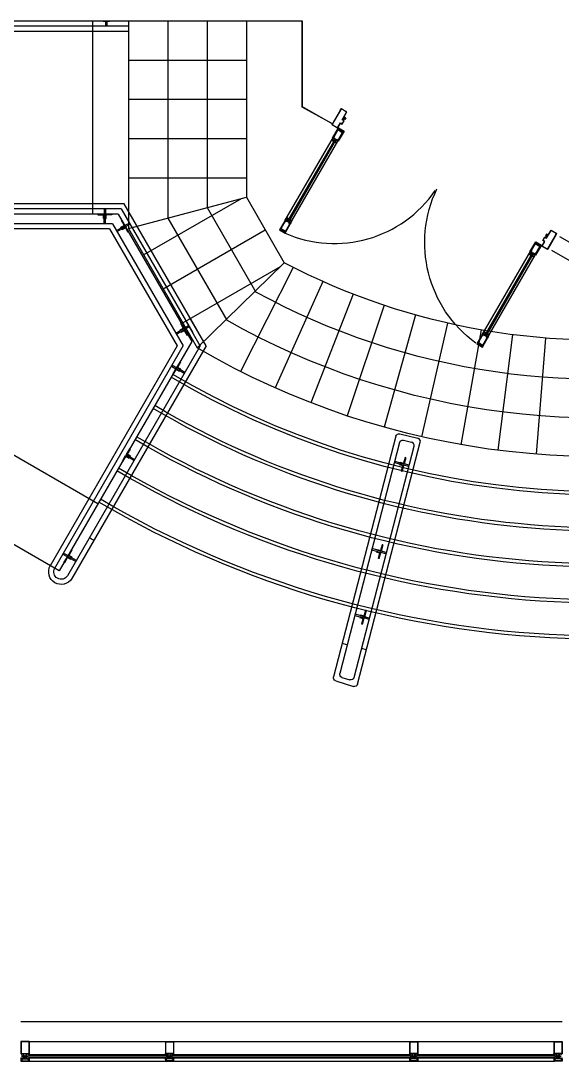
# Model space of a CAD drawing. Extents: x 11182 to 734459, y -1391328 to 152085.
# Drawn here: x 134068 to 138268, y -550531 to -542455 of the extents above; entities that cross this region are included whole.
import ezdxf

# ---------------------------------------------------------------- set-up
doc = ezdxf.new("R2010")
doc.units = 0
doc.header["$LTSCALE"] = 500
doc.header["$MEASUREMENT"] = 0
doc.layers.add('1_Wall_Exist', color=251, linetype='CONTINUOUS')

msp = doc.modelspace()

# ---------------------------------------------------------------- linework, layer by layer
at = {"layer": '1_Wall_Exist'}
for p, q in [((127979.2, -542455.1), (136252, -542455.1)), ((134623.5, -542455.1), (134623.5, -543955.1)), ((134707, -542455.1), (134757, -542455.1)), ((134707, -542460.1), (134707, -542455.1)), ((134757, -542460.1), (134707, -542460.1)), ((134727, -542495.1), (134727, -542460.1)), ((134737, -542495.1), (134737, -542460.1)), ((134757, -542460.1), (134757, -542455.1)), ((134903.5, -542455.1), (134903.5, -544068.4)), ((135208.3, -542455.1), (135208.3, -543986.8)), ((135513.1, -542455.1), (135513.1, -543905.2)), ((135817.9, -542455.1), (135817.9, -543823.6)), ((136251.6, -543124.7), (136252, -542455.1)), ((136252, -542455.1), (136252, -543119.4)), ((127411.2, -542495.1), (134903.5, -542495.1)), ((127451.2, -542535.1), (134903.5, -542535.1)), ((134903.5, -542495.1), (134903.5, -542535.1)), ((134903.5, -542759.9), (135817.9, -542759.9)), ((134903.5, -543064.7), (135817.9, -543064.7)), ((136485.3, -543254.1), (136251.6, -543124.7)), ((136252, -543119.4), (136485.3, -543254.1)), ((136546.8, -543150.2), (136484.7, -543257.7)), ((136547.2, -543149.8), (136484.9, -543257.7)), ((136546.5, -543151), (136554.3, -543137.4)), ((136547, -543150.3), (136546.5, -543151)), ((136547.8, -543151.7), (136554.9, -543139.6)), ((136598.3, -543162.8), (136554.3, -543137.4)), ((136596.1, -543163.4), (136554.9, -543139.6)), ((136561.7, -543223), (136596.1, -543163.4)), ((136563.8, -543222.3), (136598.3, -543162.8)), ((136568.5, -543214), (136576.1, -543201)), ((136570.8, -543213.1), (136576.3, -543203.5)), ((136576.1, -543201), (136589.9, -543208.9)), ((136576.3, -543203.5), (136587.7, -543210)), ((136587.7, -543210), (136582.1, -543219.6)), ((136589.9, -543208.9), (136582.5, -543222)), ((136482.5, -543261.8), (136488, -543252.2)), ((136482.5, -543261.8), (136526.5, -543287.2)), ((136484.7, -543261.2), (136489.4, -543253)), ((136484.7, -543261.2), (136526, -543285.1)), ((136488, -543252.2), (136484.9, -543257.7)), ((136486.4, -543365.4), (136531.9, -543286.3)), ((136526, -543285.1), (136547.5, -543247.6)), ((136526.5, -543287.2), (136548, -543249.8)), ((136530.6, -543288.6), (136567.6, -543315.8)), ((136531.9, -543286.3), (136575.8, -543311.7)), ((136547.5, -543247.6), (136561.1, -543255.6)), ((136548, -543249.8), (136561.8, -543257.8)), ((136561.1, -543255.6), (136575.5, -543230.9)), ((136575.5, -543230.9), (136561.7, -543223)), ((136561.8, -543257.8), (136577.6, -543230.2)), ((136577.6, -543230.2), (136563.8, -543222.3)), ((136582.5, -543222), (136568.5, -543214)), ((136582.1, -543219.6), (136570.8, -543213.1)), ((134903.5, -543369.5), (135817.9, -543369.5)), ((136117.5, -544009.1), (136493.5, -543357.9)), ((136493.2, -543363.5), (136481.8, -543383.3)), ((136490.7, -543367.9), (136486.4, -543365.4)), ((136488.5, -543366.6), (136490.7, -543367.9)), ((136490.7, -543367.9), (136491.9, -543365.6)), ((136491.9, -543365.6), (136494.5, -543361.3)), ((136493, -543369.2), (136495.4, -543364.8)), ((136523.6, -543386.9), (136493, -543369.2)), ((136495.4, -543364.8), (136493.2, -543363.5)), ((136498, -543360.4), (136493.5, -543357.9)), ((136494.5, -543361.3), (136496.7, -543362.5)), ((136495.4, -543364.8), (136498, -543360.4)), ((136497.5, -543366.1), (136500.1, -543361.7)), ((136524.1, -543381.3), (136497.5, -543366.1)), ((136498.3, -543354.7), (136529.9, -543299.8)), ((136500.5, -543355.9), (136498.3, -543354.7)), ((136529.9, -543299.8), (136534.3, -543302.4)), ((136575.8, -543311.7), (136530.2, -543390.7)), ((136534.3, -543302.4), (136533, -543304.6)), ((136533, -543304.6), (136541.9, -543309.6)), ((136565, -543320.2), (136533.4, -543374.9)), ((136541.9, -543309.6), (136543.1, -543307.4)), ((136543.1, -543307.4), (136547.5, -543309.9)), ((136547.5, -543309.9), (136546.2, -543312.1)), ((136546.2, -543312.1), (136561.6, -543321)), ((136561.6, -543321), (136562.9, -543318.8)), ((136562.9, -543318.8), (136565, -543320.2)), ((136142.6, -544006.2), (136503.5, -543381.1)), ((136499.9, -543402.5), (136159.3, -543992.4)), ((136163.3, -544021), (136528, -543389.4)), ((136492.7, -543389.6), (136479.6, -543381.9)), ((136481.8, -543383.3), (136488.4, -543387.1)), ((136488.4, -543387.1), (136489.7, -543384.8)), ((136491.9, -543386), (136494, -543387.4)), ((136494, -543387.4), (136492.7, -543389.6)), ((136494.3, -543381.8), (136496.5, -543383)), ((136495.3, -543385.2), (136496.5, -543383)), ((136496.5, -543383), (136498.8, -543384.3)), ((136499.9, -543402.5), (136510.2, -543384.9)), ((136510.2, -543384.9), (136503.5, -543381.1)), ((136507.2, -543394.9), (136505.9, -543397.2)), ((136505.9, -543397.2), (136519.1, -543404.7)), ((136509.4, -543396.3), (136507.2, -543394.9)), ((136509.7, -543390.6), (136507.5, -543389.3)), ((136509.7, -543390.6), (136508.4, -543392.7)), ((136508.4, -543392.7), (136510.7, -543394.1)), ((136511.9, -543392), (136509.7, -543390.6)), ((136510.3, -543399.7), (136511.6, -543397.5)), ((136519.1, -543404.7), (136510.3, -543399.7)), ((136510.7, -543394.1), (136511.9, -543392)), ((136528.3, -543383.8), (136523.6, -543386.9)), ((136526.4, -543376.9), (136524.1, -543381.3)), ((136529.6, -543381.5), (136524.5, -543390.4)), ((136524.5, -543390.4), (136526.6, -543391.7)), ((136528, -543389.4), (136533.1, -543380.7)), ((136528, -543389.4), (136529.2, -543387.2)), ((136530.2, -543390.7), (136528, -543389.4)), ((136530.8, -543379.3), (136528.3, -543383.8)), ((136529.2, -543387.2), (136531.8, -543382.7)), ((136531.8, -543382.7), (136529.6, -543381.5)), ((136533.1, -543380.7), (136530.8, -543379.3)), ((134903.5, -543674.3), (135817.9, -543674.3)), ((134903.5, -544068.4), (135817.9, -543823.6)), ((135020.7, -544271.6), (135779.6, -543833.9)), ((135817.9, -543823.6), (136112.3, -544333.9)), ((134870.8, -543875.1), (128875.8, -543875.1)), ((134847.7, -543915.1), (128902.1, -543915.1)), ((134715.5, -543915.1), (134715.5, -543955.1)), ((134725.5, -543915.1), (134725.5, -543955.1)), ((134847.7, -543915.1), (135402.2, -544877.8)), ((135436.8, -544857.8), (134870.8, -543875.1)), ((135513.1, -543905.2), (135891.7, -544561.5)), ((134823.5, -543955.1), (128871.2, -543955.1)), ((134665.5, -543955.1), (134665.5, -543960.1)), ((134665.5, -543960.1), (134710.5, -543960.1)), ((134710.5, -543990.1), (134710.5, -543960.1)), ((134715.5, -543990.1), (134710.5, -543990.1)), ((134715.5, -543990.1), (134715.5, -543955.1)), ((134715.5, -544030.1), (134715.5, -543990.1)), ((134725.5, -543990.1), (134725.5, -543955.1)), ((134725.5, -543990.1), (134730.5, -543990.1)), ((134725.5, -544030.1), (134725.5, -543990.1)), ((134730.5, -543990.1), (134730.5, -543960.1)), ((134775.5, -543960.1), (134730.5, -543960.1)), ((134775.5, -543955.1), (134775.5, -543960.1)), ((134823.5, -543955.1), (135394.2, -544944)), ((134851.3, -544001.5), (134846.9, -544004)), ((134846.9, -544004), (134869.4, -544043)), ((134851.3, -544001.5), (134876.3, -544044.8)), ((135208.3, -543986.8), (135665.3, -544779)), ((136120.4, -543999.2), (136074.7, -544078.2)), ((136117.1, -544015), (136085.4, -544069.7)), ((136119.3, -544016.2), (136117.1, -544015)), ((136121.8, -544011.9), (136117.5, -544009.1)), ((136124.7, -544001.8), (136120.4, -543999.2)), ((136123.4, -544003.9), (136120.9, -544008.4)), ((136120.9, -544008.4), (136123.1, -544009.6)), ((136124.4, -544007.4), (136121.8, -544011.9)), ((136122.2, -544006.1), (136133.6, -543986.4)), ((136124.4, -544007.4), (136122.2, -544006.1)), ((136122.5, -544000.5), (136124.7, -544001.8)), ((136124.7, -544001.8), (136123.4, -544003.9)), ((136126.6, -544008.5), (136124, -544012.9)), ((136127, -544003.1), (136124.4, -544007.4)), ((136153, -544023.8), (136126.6, -544008.5)), ((136157.6, -544020.8), (136127, -544003.1)), ((136144.5, -543992.7), (136131.4, -543985)), ((136133.6, -543986.4), (136140.2, -543990.2)), ((136140.7, -543999.3), (136138.6, -543997.9)), ((136140.2, -543990.2), (136138.9, -543992.4)), ((136140.7, -543999.3), (136142, -543997.1)), ((136140.7, -543999.3), (136143, -544000.6)), ((136141.1, -543993.6), (136143.3, -543994.8)), ((136149.3, -544010), (136142.6, -544006.2)), ((136143.3, -543994.8), (136144.5, -543992.7)), ((136159.3, -543992.4), (136149.3, -544010)), ((136156.1, -544008.1), (136151.7, -544005.6)), ((136153.9, -544006.9), (136155.1, -544004.8)), ((136155.1, -544004.8), (136157.4, -544006)), ((136157.4, -544006), (136156.1, -544008.1)), ((136156.4, -544002.5), (136157.7, -544000.3)), ((136158.7, -544003.7), (136156.4, -544002.5)), ((136157.7, -544000.3), (136170.9, -544007.8)), ((136162.1, -544002.8), (136160.8, -544005.1)), ((136170.9, -544007.8), (136162.1, -544002.8)), ((136170.9, -544007.8), (136162.1, -544023.3)), ((134757.2, -544070.1), (128867.6, -544070.1)), ((134780.2, -544030.1), (128873, -544030.1)), ((134757.2, -544070.1), (135281.7, -544979)), ((134780.2, -544030.1), (135327.9, -544979)), ((134810.5, -544082.6), (134845.9, -544062.3)), ((134815.6, -544091.4), (134851, -544071)), ((134843.5, -544058), (134869.4, -544043)), ((134845.9, -544062.3), (134843.5, -544058)), ((134845.9, -544062.3), (134876.3, -544044.8)), ((134851, -544071), (134881.3, -544053.5)), ((134851, -544071), (134853.5, -544075.3)), ((134853.5, -544075.3), (134879.4, -544060.3)), ((134910.9, -544024.8), (134876.3, -544044.8)), ((134901.9, -544099.3), (134879.4, -544060.3)), ((134915.9, -544033.5), (134881.3, -544053.5)), ((134906.3, -544096.8), (134881.3, -544053.5)), ((134906.3, -544096.8), (134901.9, -544099.3)), ((134903.5, -544068.4), (135437.4, -544993.8)), ((135173, -544535.6), (135965.1, -544078.7)), ((136074.7, -544078.2), (136118.6, -544103.6)), ((136076, -544076), (136118.1, -544094.4)), ((136085.4, -544069.7), (136089.8, -544072.3)), ((136089.8, -544072.3), (136091.1, -544070)), ((136091.1, -544070), (136099.9, -544075.2)), ((136099.9, -544075.2), (136098.6, -544077.4)), ((136098.6, -544077.4), (136103, -544079.8)), ((136103, -544079.8), (136104.2, -544077.7)), ((136104.2, -544077.7), (136119.6, -544086.6)), ((136119.6, -544086.6), (136118.4, -544088.7)), ((136118.4, -544088.7), (136120.6, -544089.9)), ((136118.6, -544103.6), (136164.2, -544024.6)), ((136120.6, -544089.9), (136152.2, -544035.2)), ((136150.4, -544028.1), (136153, -544023.8)), ((136154.7, -544030.9), (136161.1, -544019.8)), ((136157, -544031.9), (136154.7, -544030.9)), ((136158.2, -544029.8), (136156, -544028.6)), ((136162.1, -544023.3), (136157, -544031.9)), ((136157.3, -544026.4), (136157.6, -544020.8)), ((136160.7, -544025.5), (136158.2, -544029.8)), ((136162.1, -544023.3), (136160.7, -544025.5)), ((136161.1, -544019.8), (136163.3, -544021)), ((136164.2, -544024.6), (136162.1, -544023.3)), ((138147.2, -544140.8), (138181.7, -544081.3)), ((138147.7, -544143.1), (138182.1, -544083.5)), ((138181.7, -544081.3), (138225.6, -544106.7)), ((138182.1, -544083.5), (138223.4, -544107.3)), ((138017.3, -544249.4), (138062.8, -544170.3)), ((138061.5, -544172.6), (138098.5, -544199.8)), ((138062.8, -544170.3), (138106.7, -544195.7)), ((138109.9, -544205.6), (138131.5, -544168.3)), ((138111.8, -544205.1), (138133.5, -544167.7)), ((138117.5, -544160.4), (138133.4, -544132.9)), ((138131.5, -544168.3), (138117.5, -544160.4)), ((138119.7, -544159.8), (138134.1, -544135.1)), ((138133.5, -544167.7), (138119.7, -544159.8)), ((138133.4, -544132.9), (138147.2, -544140.8)), ((138134.1, -544135.1), (138147.7, -544143.1)), ((138145.7, -544111.6), (138138.3, -544124.6)), ((138138.3, -544124.6), (138152.2, -544132.6)), ((138146.1, -544114.1), (138140.5, -544123.5)), ((138140.5, -544123.5), (138151.8, -544130.3)), ((138159.5, -544119.5), (138145.7, -544111.6)), ((138157.4, -544120.6), (138146.1, -544114.1)), ((138151.8, -544130.3), (138157.4, -544120.6)), ((138152.2, -544132.6), (138159.5, -544119.5)), ((138218.5, -544119.1), (138156.2, -544226.9)), ((138218.3, -544119.5), (138156.2, -544226.9)), ((138160.5, -544221.2), (138222.5, -544113.7)), ((138216.4, -544119.5), (138223.4, -544107.3)), ((138217.7, -544120.3), (138225.6, -544106.7)), ((138218, -544119.5), (138217.7, -544120.3)), ((138248.5, -544128.7), (138555.6, -544306.1)), ((137648.4, -544893.1), (138024.4, -544241.9)), ((138024.1, -544247.5), (138012.7, -544267.3)), ((138021.6, -544251.9), (138017.3, -544249.4)), ((138019.4, -544250.6), (138021.6, -544251.9)), ((138021.6, -544251.9), (138022.8, -544249.6)), ((138022.8, -544249.6), (138025.4, -544245.3)), ((138023.9, -544253.2), (138026.3, -544248.8)), ((138054.5, -544270.9), (138023.9, -544253.2)), ((138026.3, -544248.8), (138024.1, -544247.5)), ((138028.9, -544244.4), (138024.4, -544241.9)), ((138025.4, -544245.3), (138027.6, -544246.5)), ((138026.3, -544248.8), (138028.9, -544244.4)), ((138028.4, -544250.1), (138031, -544245.7)), ((138055, -544265.3), (138028.4, -544250.1)), ((138029.2, -544238.7), (138060.8, -544183.8)), ((138031.4, -544239.9), (138029.2, -544238.7)), ((138057.3, -544260.9), (138055, -544265.3)), ((138060.8, -544183.8), (138065.2, -544186.4)), ((138106.7, -544195.7), (138061.1, -544274.7)), ((138065.2, -544186.4), (138063.9, -544188.6)), ((138063.9, -544188.6), (138072.8, -544193.6)), ((138095.9, -544204.2), (138064.3, -544258.9)), ((138072.8, -544193.6), (138074, -544191.4)), ((138074, -544191.4), (138078.4, -544193.9)), ((138078.4, -544193.9), (138077.1, -544196.1)), ((138077.1, -544196.1), (138092.5, -544205)), ((138092.5, -544205), (138093.8, -544202.8)), ((138093.8, -544202.8), (138095.9, -544204.2)), ((138153.8, -544231), (138109.9, -544205.6)), ((138153.1, -544228.9), (138111.8, -544205.1)), ((138153.1, -544228.9), (138158, -544220.7)), ((138153.8, -544231), (138159.2, -544221.5)), ((138159.2, -544221.4), (138156.2, -544226.9)), ((138159.2, -544221.5), (138158, -544220.7)), ((138186.5, -544236.2), (138493.6, -544413.6)), ((136112.3, -544333.9), (135437.4, -544993.8)), ((137673.5, -544890.2), (138034.4, -544265.1)), ((138030.8, -544286.5), (137690.2, -544876.4)), ((137694.2, -544905), (138058.9, -544273.4)), ((138023.6, -544273.6), (138010.5, -544265.9)), ((138012.7, -544267.3), (138019.3, -544271.1)), ((138019.3, -544271.1), (138020.6, -544268.8)), ((138022.8, -544270), (138024.9, -544271.4)), ((138024.9, -544271.4), (138023.6, -544273.6)), ((138027.4, -544267), (138025.2, -544265.8)), ((138026.2, -544269.2), (138027.4, -544267)), ((138027.4, -544267), (138029.7, -544268.3)), ((138030.8, -544286.5), (138041.1, -544268.9)), ((138041.1, -544268.9), (138034.4, -544265.1)), ((138038.1, -544278.9), (138036.8, -544281.2)), ((138036.8, -544281.2), (138050, -544288.7)), ((138040.3, -544280.3), (138038.1, -544278.9)), ((138040.6, -544274.6), (138038.4, -544273.3)), ((138040.6, -544274.6), (138039.3, -544276.7)), ((138039.3, -544276.7), (138041.6, -544278.1)), ((138042.8, -544276), (138040.6, -544274.6)), ((138041.2, -544283.7), (138042.5, -544281.5)), ((138050, -544288.7), (138041.2, -544283.7)), ((138041.6, -544278.1), (138042.8, -544276)), ((138059.2, -544267.8), (138054.5, -544270.9)), ((138060.5, -544265.5), (138055.4, -544274.4)), ((138055.4, -544274.4), (138057.5, -544275.7)), ((138058.9, -544273.4), (138064, -544264.7)), ((138058.9, -544273.4), (138060.1, -544271.2)), ((138061.1, -544274.7), (138058.9, -544273.4)), ((138061.7, -544263.3), (138059.2, -544267.8)), ((138060.1, -544271.2), (138062.7, -544266.7)), ((138062.7, -544266.7), (138060.5, -544265.5)), ((138064, -544264.7), (138061.7, -544263.3)), ((135325.3, -544799.6), (136083, -544362.5)), ((136180.5, -544369), (135772, -545176.4)), ((136410.9, -544478.7), (136042.3, -545305)), ((136646.4, -544576.9), (136318.2, -545420.1)), ((136886.7, -544663.8), (136600.2, -545521.9)), ((137131.1, -544738.8), (136886.8, -545610.1)), ((135310.7, -544799.3), (135306.3, -544801.9)), ((135306.3, -544801.9), (135328.8, -544840.9)), ((135310.7, -544799.3), (135335.7, -544842.6)), ((135370.3, -544822.7), (135335.7, -544842.6)), ((135460.7, -544979), (135342.8, -544774.9)), ((135506.8, -544979), (135377.4, -544754.9)), ((137379.2, -544801.9), (137177.7, -545683.9)), ((135270.7, -544880), (135305.3, -544860.1)), ((135275.8, -544888.7), (135310.4, -544868.8)), ((135302.9, -544855.8), (135328.8, -544840.9)), ((135305.3, -544860.1), (135302.9, -544855.8)), ((135305.3, -544860.1), (135335.7, -544842.6)), ((135310.4, -544868.8), (135340.7, -544851.3)), ((135310.4, -544868.8), (135312.9, -544873.1)), ((135312.9, -544873.1), (135338.8, -544858.2)), ((135361.3, -544897.2), (135338.8, -544858.2)), ((135375.3, -544831.3), (135340.7, -544851.3)), ((135365.7, -544894.6), (135340.7, -544851.3)), ((135365.7, -544894.6), (135361.3, -544897.2)), ((137639.9, -544854.5), (137481.7, -545745.5)), ((137651.3, -544883.2), (137605.6, -544962.2)), ((137648, -544899), (137616.3, -544953.7)), ((137650.2, -544900.2), (137648, -544899)), ((137652.7, -544895.9), (137648.4, -544893.1)), ((137655.6, -544885.8), (137651.3, -544883.2)), ((137654.3, -544887.9), (137651.8, -544892.4)), ((137651.8, -544892.4), (137654, -544893.6)), ((137655.3, -544891.4), (137652.7, -544895.9)), ((137653.1, -544890.1), (137664.5, -544870.4)), ((137655.3, -544891.4), (137653.1, -544890.1)), ((137653.4, -544884.5), (137655.6, -544885.8)), ((137655.6, -544885.8), (137654.3, -544887.9)), ((137657.5, -544892.5), (137654.9, -544896.9)), ((137657.9, -544887.1), (137655.3, -544891.4)), ((137683.9, -544907.8), (137657.5, -544892.5)), ((137688.5, -544904.8), (137657.9, -544887.1)), ((137675.4, -544876.7), (137662.3, -544869)), ((137664.5, -544870.4), (137671.1, -544874.2)), ((137671.6, -544883.3), (137669.5, -544881.9)), ((137671.1, -544874.2), (137669.8, -544876.4)), ((137671.6, -544883.3), (137672.9, -544881.1)), ((137671.6, -544883.3), (137673.9, -544884.6)), ((137672, -544877.6), (137674.2, -544878.8)), ((137680.2, -544894), (137673.5, -544890.2)), ((137674.2, -544878.8), (137675.4, -544876.7)), ((137690.2, -544876.4), (137680.2, -544894)), ((137681.3, -544912.1), (137683.9, -544907.8)), ((137687, -544892.1), (137682.6, -544889.6)), ((137684.8, -544890.9), (137686, -544888.8)), ((137685.6, -544914.9), (137692, -544903.8)), ((137686, -544888.8), (137688.3, -544890)), ((137688.3, -544890), (137687, -544892.1)), ((137687.3, -544886.5), (137688.6, -544884.3)), ((137689.6, -544887.7), (137687.3, -544886.5)), ((137693, -544907.3), (137687.9, -544915.9)), ((137688.2, -544910.4), (137688.5, -544904.8)), ((137688.6, -544884.3), (137701.8, -544891.8)), ((137693, -544907.3), (137691.6, -544909.5)), ((137693, -544886.8), (137691.7, -544889.1)), ((137692, -544903.8), (137694.2, -544905)), ((137701.8, -544891.8), (137693, -544886.8)), ((137701.8, -544891.8), (137693, -544907.3)), ((137695.1, -544908.6), (137693, -544907.3)), ((137883.1, -544891.3), (137768.5, -545789)), ((135281.7, -544979), (134296.8, -546684.8)), ((134331.4, -546704.7), (135327.9, -544979)), ((135394.2, -544944), (134366.1, -546724.8)), ((135460.7, -544979), (134430.3, -546763.6)), ((135506.8, -544979), (134464.9, -546783.6)), ((137605.6, -544962.2), (137649.5, -544987.6)), ((137606.9, -544960), (137649, -544978.4)), ((137616.3, -544953.7), (137620.7, -544956.3)), ((137620.7, -544956.3), (137622, -544954)), ((137622, -544954), (137630.8, -544959.2)), ((137630.8, -544959.2), (137629.5, -544961.4)), ((137629.5, -544961.4), (137633.9, -544963.8)), ((137633.9, -544963.8), (137635.1, -544961.7)), ((137635.1, -544961.7), (137650.5, -544970.6)), ((137650.5, -544970.6), (137649.3, -544972.7)), ((137649.3, -544972.7), (137651.5, -544973.9)), ((137649.5, -544987.6), (137695.1, -544908.6)), ((137651.5, -544973.9), (137683.1, -544919.2)), ((137687.9, -544915.9), (137685.6, -544914.9)), ((137689.1, -544913.8), (137686.9, -544912.6)), ((137691.6, -544909.5), (137689.1, -544913.8)), ((138137.6, -544917.5), (138067, -545819.7)), ((135237.3, -545135.8), (135271.9, -545155.8)), ((135242.3, -545127.1), (135276.9, -545147.1)), ((135301.9, -545103.8), (135276.9, -545147.1)), ((135307.2, -545164.6), (135276.9, -545147.1)), ((135306.3, -545106.3), (135283.8, -545145.3)), ((135309.7, -545160.3), (135283.8, -545145.3)), ((135301.9, -545103.8), (135306.3, -545106.3)), ((135246.9, -545199.1), (135271.9, -545155.8)), ((135246.9, -545199.1), (135251.3, -545201.6)), ((135251.3, -545201.6), (135273.8, -545162.6)), ((135302.2, -545173.3), (135271.9, -545155.8)), ((135299.7, -545177.6), (135273.8, -545162.6)), ((135302.2, -545173.3), (135299.7, -545177.6)), ((135302.2, -545173.3), (135336.9, -545193.2)), ((135307.2, -545164.6), (135309.7, -545160.3)), ((135341.9, -545184.5), (135307.2, -545164.6)), ((135336.9, -545193.2), (135341.9, -545184.5)), ((134666.2, -546205.2), (133367.3, -545455.1)), ((136978.2, -545680.2), (136494.4, -547547.9)), ((137008.7, -545661.9), (137148.9, -545695.7)), ((137037.5, -545710), (137100, -545725.1)), ((134911.3, -545778.9), (134886.3, -545822.1)), ((134915.7, -545781.4), (134893, -545820.5)), ((134911.3, -545778.9), (134915.7, -545781.4)), ((137007, -545728.3), (136542.6, -547521.3)), ((136653.1, -547553.4), (137118.7, -545756.2)), ((136681.3, -547604.1), (137167.6, -545726.8)), ((134856.1, -545874.1), (134881.2, -545830.8)), ((134856.1, -545874.1), (134860.4, -545876.7)), ((134860.4, -545876.7), (134883.1, -545837.7)), ((134911.5, -545848.2), (134881.2, -545830.8)), ((134909.1, -545852.6), (134883.1, -545837.7)), ((134916.6, -545839.6), (134886.3, -545822.1)), ((134919.1, -545835.2), (134893, -545820.5)), ((134911.5, -545848.2), (134909.1, -545852.6)), ((134946.3, -545868.4), (134911.5, -545848.2)), ((134916.6, -545839.6), (134919.1, -545835.2)), ((134916.6, -545839.6), (134951.1, -545859.7)), ((134951.1, -545859.7), (134946.3, -545868.4)), ((136969, -545875.4), (136966.4, -545885)), ((137007.7, -545885.6), (136969, -545875.4)), ((137049.5, -545845.1), (137037.9, -545888.7)), ((137054.4, -545846.4), (137041.5, -545894.7)), ((137054.4, -545846.4), (137049.5, -545845.1)), ((136966.4, -545885), (137005.1, -545895.3)), ((137005.1, -545895.3), (137003.8, -545900.1)), ((137003.8, -545900.1), (137032.7, -545907.9)), ((137005.1, -545895.3), (137038.9, -545904.4)), ((137007.7, -545885.6), (137009, -545880.8)), ((137007.7, -545885.6), (137041.5, -545894.7)), ((137009, -545880.8), (137037.9, -545888.7)), ((137021.1, -545951.5), (137032.7, -545907.9)), ((137026, -545952.7), (137021.1, -545951.5)), ((137026, -545952.7), (137038.9, -545904.4)), ((137077.5, -545914.8), (137038.9, -545904.4)), ((137080.1, -545905.1), (137041.5, -545894.7)), ((134366.1, -546724.8), (133067.2, -545974.7)), ((136871.5, -546522.4), (136859.9, -546566)), ((136876.4, -546523.7), (136871.5, -546522.4)), ((134394.8, -546595.2), (134429.4, -546615.2)), ((134399.8, -546586.5), (134434.4, -546606.5)), ((134459.4, -546563.2), (134434.4, -546606.5)), ((134463.8, -546565.7), (134441.3, -546604.7)), ((134459.4, -546563.2), (134463.8, -546565.7)), ((136791, -546552.7), (136788.4, -546562.3)), ((136788.4, -546562.3), (136827.1, -546572.6)), ((136829.7, -546562.9), (136791, -546552.7)), ((136827.1, -546572.6), (136825.8, -546577.4)), ((136825.8, -546577.4), (136854.7, -546585.2)), ((136827.1, -546572.6), (136860.9, -546581.7)), ((136829.7, -546562.9), (136831, -546558.1)), ((136829.7, -546562.9), (136863.5, -546572)), ((136831, -546558.1), (136859.9, -546566)), ((136843.1, -546628.8), (136854.7, -546585.2)), ((136848, -546630), (136860.9, -546581.7)), ((136899.5, -546592.1), (136860.9, -546581.7)), ((136876.4, -546523.7), (136863.5, -546572)), ((136902.1, -546582.4), (136863.5, -546572)), ((134404.4, -546658.5), (134429.4, -546615.2)), ((134404.4, -546658.5), (134408.8, -546661)), ((134408.8, -546661), (134431.3, -546622)), ((134459.7, -546632.7), (134429.4, -546615.2)), ((134457.2, -546637), (134431.3, -546622)), ((134464.7, -546624), (134434.4, -546606.5)), ((134467.2, -546619.7), (134441.3, -546604.7)), ((134459.7, -546632.7), (134457.2, -546637)), ((134459.7, -546632.7), (134494.4, -546652.6)), ((134464.7, -546624), (134467.2, -546619.7)), ((134499.4, -546643.9), (134464.7, -546624)), ((134494.4, -546652.6), (134499.4, -546643.9)), ((136848, -546630), (136843.1, -546628.8)), ((136661.7, -547062), (136659.1, -547071.6)), ((136659.1, -547071.6), (136697.8, -547081.9)), ((136700.4, -547072.2), (136661.7, -547062)), ((136697.8, -547081.9), (136696.5, -547086.7)), ((136696.5, -547086.7), (136725.4, -547094.5)), ((136697.8, -547081.9), (136731.6, -547091)), ((136700.4, -547072.2), (136701.7, -547067.4)), ((136700.4, -547072.2), (136734.2, -547081.3)), ((136701.7, -547067.4), (136730.6, -547075.3)), ((136742.2, -547031.7), (136730.6, -547075.3)), ((136747.1, -547033), (136734.2, -547081.3)), ((136772.8, -547091.7), (136734.2, -547081.3)), ((136747.1, -547033), (136742.2, -547031.7)), ((136713.8, -547138.1), (136725.4, -547094.5)), ((136718.7, -547139.3), (136713.8, -547138.1)), ((136718.7, -547139.3), (136731.6, -547091)), ((136770.2, -547101.4), (136731.6, -547091)), ((136600.2, -547298.8), (136561.7, -547287.8)), ((136750.3, -547337.6), (136711.5, -547327.6)), ((136559.6, -547551.9), (136620.9, -547571.2)), ((136511.4, -547578.5), (136649.1, -547621.9)), ((134068.2, -550223.9), (138268.2, -550223.9)), ((134132.6, -550379), (134069.1, -550379)), ((134069.1, -550379), (134069.1, -550474.2)), ((134070.7, -550380.6), (134070.7, -550470.1)), ((134131, -550380.6), (134070.7, -550380.6)), ((134131, -550380.6), (134131, -550468.5)), ((134132.6, -550379), (134132.6, -550473.8)), ((134133.7, -550378.9), (138208.4, -550378.9)), ((135189.7, -550379), (135189.7, -550473.8)), ((135189.7, -550379), (135253.2, -550379)), ((135191.3, -550380.6), (135191.3, -550468.5)), ((135191.3, -550380.6), (135251.6, -550380.6)), ((135251.6, -550380.6), (135251.6, -550470.1)), ((135253.2, -550379), (135253.2, -550474.2)), ((137084.5, -550379), (137084.5, -550473.8)), ((137084.5, -550379), (137148, -550379)), ((137086.1, -550380.6), (137086.1, -550468.5)), ((137086.1, -550380.6), (137146.4, -550380.6)), ((137146.4, -550380.6), (137146.4, -550470.1)), ((137148, -550379), (137148, -550474.2)), ((138203.8, -550379), (138203.8, -550473.8)), ((138203.8, -550379), (138267.3, -550379)), ((138205.4, -550380.6), (138205.4, -550468.5)), ((138205.4, -550380.6), (138265.7, -550380.6)), ((138265.7, -550380.6), (138265.7, -550470.1)), ((138267.3, -550379), (138267.3, -550474.2)), ((134070.7, -550474.2), (134069.1, -550474.2)), ((134070.7, -550474.2), (134070.7, -550472.4)), ((134072.8, -550472.2), (134072.8, -550480.5)), ((134072.8, -550474.2), (134088.2, -550474.2)), ((134079.5, -550474.2), (134072.8, -550474.2)), ((134072.8, -550480.5), (134079.5, -550480.5)), ((134074.4, -550472.2), (134074.4, -550472.6)), ((134074.4, -550472.6), (134127.3, -550472.6)), ((134079.5, -550480.5), (134079.5, -550474.2)), ((134088.2, -550512.3), (134088.2, -550474.2)), ((134091.3, -550500.4), (134091.3, -550474.2)), ((134110.6, -550474.2), (134091.3, -550474.2)), ((134110.6, -550500.4), (134110.6, -550474.2)), ((134113.6, -550474.2), (134128.9, -550474.2)), ((134113.6, -550512.3), (134113.6, -550474.2)), ((134122.2, -550480.5), (134122.2, -550474.2)), ((134128.9, -550480.5), (134122.2, -550480.5)), ((134127.3, -550470.6), (134127.3, -550472.6)), ((134127.8, -550480.1), (135200.8, -550480.1)), ((134128.9, -550470.6), (134128.9, -550480.5)), ((134131, -550470.8), (134131, -550473.8)), ((134132.6, -550473.8), (134131, -550473.8)), ((135189.7, -550473.8), (135191.3, -550473.8)), ((135191.3, -550470.8), (135191.3, -550473.8)), ((135193.4, -550470.6), (135193.4, -550480.5)), ((135208.7, -550474.2), (135193.4, -550474.2)), ((135193.4, -550480.5), (135200.1, -550480.5)), ((135195, -550470.6), (135195, -550472.6)), ((135247.9, -550472.6), (135195, -550472.6)), ((135200.1, -550480.5), (135200.1, -550474.2)), ((135208.7, -550512.3), (135208.7, -550474.2)), ((135211.7, -550500.4), (135211.7, -550474.2)), ((135211.7, -550474.2), (135231, -550474.2)), ((135231, -550500.4), (135231, -550474.2)), ((135249.5, -550474.2), (135234.1, -550474.2)), ((135234.1, -550512.3), (135234.1, -550474.2)), ((135242.8, -550480.5), (135242.8, -550474.2)), ((135249.5, -550480.5), (135242.8, -550480.5)), ((135243.1, -550480.1), (137095.2, -550480.1)), ((135247.9, -550472.2), (135247.9, -550472.6)), ((135249.5, -550472.2), (135249.5, -550474.2)), ((135249.5, -550474.2), (135249.5, -550480.5)), ((135251.6, -550474.2), (135251.6, -550472.4)), ((135251.6, -550474.2), (135253.2, -550474.2)), ((137084.5, -550473.8), (137086.1, -550473.8)), ((137086.1, -550470.8), (137086.1, -550473.8)), ((137088.2, -550470.6), (137088.2, -550480.5)), ((137103.5, -550474.2), (137088.2, -550474.2)), ((137088.2, -550480.5), (137094.9, -550480.5)), ((137089.8, -550470.6), (137089.8, -550472.6)), ((137142.7, -550472.6), (137089.8, -550472.6)), ((137094.9, -550480.5), (137094.9, -550474.2)), ((137103.5, -550512.3), (137103.5, -550474.2)), ((137106.5, -550500.4), (137106.5, -550474.2)), ((137106.5, -550474.2), (137125.8, -550474.2)), ((137125.8, -550500.4), (137125.8, -550474.2)), ((137144.3, -550474.2), (137128.9, -550474.2)), ((137128.9, -550512.3), (137128.9, -550474.2)), ((137137.6, -550480.5), (137137.6, -550474.2)), ((137137.6, -550480.1), (138212.3, -550480.1)), ((137144.3, -550480.5), (137137.6, -550480.5)), ((137142.7, -550472.2), (137142.7, -550472.6)), ((137144.3, -550472.2), (137144.3, -550480.5)), ((137146.4, -550474.2), (137146.4, -550472.4)), ((137146.4, -550474.2), (137148, -550474.2)), ((138203.8, -550473.8), (138205.4, -550473.8)), ((138205.4, -550470.8), (138205.4, -550473.8)), ((138207.5, -550470.6), (138207.5, -550480.5)), ((138222.8, -550474.2), (138207.5, -550474.2)), ((138207.5, -550480.5), (138214.2, -550480.5)), ((138209.1, -550470.6), (138209.1, -550472.6)), ((138262, -550472.6), (138209.1, -550472.6)), ((138214.2, -550480.5), (138214.2, -550474.2)), ((138222.8, -550512.3), (138222.8, -550474.2)), ((138225.8, -550500.4), (138225.8, -550474.2)), ((138225.8, -550474.2), (138245.1, -550474.2)), ((138245.1, -550500.4), (138245.1, -550474.2)), ((138263.6, -550474.2), (138248.2, -550474.2)), ((138248.2, -550512.3), (138248.2, -550474.2)), ((138256.9, -550480.5), (138256.9, -550474.2)), ((138263.6, -550480.5), (138256.9, -550480.5)), ((138262, -550472.2), (138262, -550472.6)), ((138263.6, -550472.2), (138263.6, -550480.5)), ((138265.7, -550474.2), (138265.7, -550472.4)), ((138265.7, -550474.2), (138267.3, -550474.2)), ((134070.7, -550514.8), (134069.1, -550513.8)), ((134069.1, -550513.8), (134069.1, -550531.4)), ((134069.1, -550531.4), (134132.6, -550531.4)), ((134070.7, -550529.8), (134070.7, -550514.8)), ((134070.7, -550529.8), (134131, -550529.8)), ((134073, -550515.8), (134071, -550514.9)), ((134074, -550523.5), (134071, -550514.9)), ((134072.8, -550512.3), (134128.9, -550512.3)), ((134072.8, -550512.3), (134072.8, -550513.9)), ((134073.1, -550513.9), (134072.8, -550513.9)), ((134073, -550515.8), (134074.3, -550521.1)), ((134073.1, -550513.9), (134074.6, -550521.1)), ((134075.3, -550523.5), (134074, -550523.5)), ((134074.6, -550521.1), (134074.3, -550521.1)), ((134074.8, -550513.9), (134126.9, -550513.9)), ((134074.9, -550513.9), (134075.8, -550520.6)), ((134075.8, -550520.6), (134075.3, -550523.5)), ((134077.9, -550512.3), (134077.9, -550505.9)), ((134079.5, -550499.6), (134079.5, -550486.8)), ((134091.3, -550507), (134088.2, -550507)), ((134091.3, -550500.4), (134094.9, -550500.4)), ((134094.9, -550494.4), (134094.9, -550500.4)), ((134097.9, -550507), (134094.9, -550507)), ((134097.9, -550493.6), (134097.9, -550507)), ((134104.1, -550493.6), (134104.1, -550507)), ((134107.6, -550507), (134104.1, -550507)), ((134107.6, -550494.2), (134107.6, -550500.4)), ((134110.6, -550500.4), (134107.6, -550500.4)), ((134110.6, -550507), (134113.6, -550507)), ((134122.2, -550499.6), (134122.2, -550486.8)), ((134123.8, -550512.3), (134123.8, -550505.9)), ((134126.6, -550515.6), (134125.9, -550520.6)), ((134125.9, -550520.6), (134126.4, -550523.5)), ((134126.4, -550523.5), (134127.7, -550523.5)), ((134126.9, -550513.9), (134126.6, -550515.6)), ((134128.6, -550513.9), (134127.1, -550521.1)), ((134127.1, -550521.1), (134127.4, -550521.1)), ((134128.7, -550515.8), (134127.4, -550521.1)), ((134127.7, -550486.6), (135200.2, -550486.6)), ((134127.7, -550499.1), (135199, -550499.1)), ((134127.7, -550505.5), (135199, -550505.5)), ((134127.7, -550523.5), (134130.7, -550514.9)), ((134128.6, -550513.9), (134128.9, -550513.9)), ((134128.7, -550515.8), (134130.7, -550514.9)), ((134128.9, -550512.3), (134128.9, -550513.9)), ((134131, -550514.8), (134132.6, -550513.8)), ((134131, -550514.8), (134131, -550529.8)), ((134132.6, -550513.8), (134132.6, -550531.4)), ((134133.5, -550531.4), (138208.4, -550531.3)), ((135189.7, -550513.8), (135189.7, -550531.4)), ((135191.3, -550514.8), (135189.7, -550513.8)), ((135253.2, -550531.4), (135189.7, -550531.4)), ((135191.3, -550514.8), (135191.3, -550529.8)), ((135251.6, -550529.8), (135191.3, -550529.8)), ((135193.6, -550515.8), (135191.6, -550514.9)), ((135194.6, -550523.5), (135191.6, -550514.9)), ((135193.4, -550512.3), (135193.4, -550513.9)), ((135249.5, -550512.3), (135193.4, -550512.3)), ((135193.7, -550513.9), (135193.4, -550513.9)), ((135193.6, -550515.8), (135194.9, -550521.1)), ((135193.7, -550513.9), (135195.2, -550521.1)), ((135195.9, -550523.5), (135194.6, -550523.5)), ((135195.2, -550521.1), (135194.9, -550521.1)), ((135247.5, -550513.9), (135195.4, -550513.9)), ((135195.4, -550513.9), (135195.7, -550515.6)), ((135195.7, -550515.6), (135196.4, -550520.6)), ((135196.4, -550520.6), (135195.9, -550523.5)), ((135198.5, -550512.3), (135198.5, -550505.9)), ((135200.1, -550499.6), (135200.1, -550486.8)), ((135211.7, -550507), (135208.7, -550507)), ((135211.7, -550500.4), (135214.7, -550500.4)), ((135214.7, -550494.2), (135214.7, -550500.4)), ((135214.7, -550507), (135218.2, -550507)), ((135218.2, -550493.6), (135218.2, -550507)), ((135224.4, -550493.6), (135224.4, -550507)), ((135224.4, -550507), (135227.4, -550507)), ((135227.4, -550494.4), (135227.4, -550500.4)), ((135231, -550500.4), (135227.4, -550500.4)), ((135231, -550507), (135234.1, -550507)), ((135242.8, -550499.6), (135242.8, -550486.8)), ((135243.1, -550486.6), (137095.1, -550486.5)), ((135243.7, -550499.1), (137095.1, -550499.2)), ((135243.7, -550505.5), (137094.9, -550505.4)), ((135244.4, -550512.3), (135244.4, -550505.9)), ((135247.4, -550513.9), (135246.5, -550520.6)), ((135246.5, -550520.6), (135247, -550523.5)), ((135247, -550523.5), (135248.3, -550523.5)), ((135249.2, -550513.9), (135247.7, -550521.1)), ((135247.7, -550521.1), (135248, -550521.1)), ((135249.3, -550515.8), (135248, -550521.1)), ((135248.3, -550523.5), (135251.3, -550514.9)), ((135249.2, -550513.9), (135249.5, -550513.9)), ((135249.3, -550515.8), (135251.3, -550514.9)), ((135249.5, -550512.3), (135249.5, -550513.9)), ((135251.6, -550514.8), (135253.2, -550513.8)), ((135251.6, -550529.8), (135251.6, -550514.8)), ((135253.2, -550513.8), (135253.2, -550531.4)), ((137084.5, -550513.8), (137084.5, -550531.4)), ((137086.1, -550514.8), (137084.5, -550513.8)), ((137148, -550531.4), (137084.5, -550531.4)), ((137086.1, -550514.8), (137086.1, -550529.8)), ((137146.4, -550529.8), (137086.1, -550529.8)), ((137088.4, -550515.8), (137086.4, -550514.9)), ((137089.4, -550523.5), (137086.4, -550514.9)), ((137088.2, -550512.3), (137088.2, -550513.9)), ((137144.3, -550512.3), (137088.2, -550512.3)), ((137088.5, -550513.9), (137088.2, -550513.9)), ((137088.4, -550515.8), (137089.7, -550521.1)), ((137088.5, -550513.9), (137090, -550521.1)), ((137090.7, -550523.5), (137089.4, -550523.5)), ((137090, -550521.1), (137089.7, -550521.1)), ((137142.3, -550513.9), (137090.2, -550513.9)), ((137090.2, -550513.9), (137090.5, -550515.6)), ((137090.5, -550515.6), (137091.2, -550520.6)), ((137091.2, -550520.6), (137090.7, -550523.5)), ((137093.3, -550512.3), (137093.3, -550505.9)), ((137094.9, -550499.6), (137094.9, -550486.8)), ((137106.5, -550507), (137103.5, -550507)), ((137106.5, -550500.4), (137109.5, -550500.4)), ((137109.5, -550494.2), (137109.5, -550500.4)), ((137109.5, -550507), (137113, -550507)), ((137113, -550493.6), (137113, -550507)), ((137119.2, -550493.6), (137119.2, -550507)), ((137119.2, -550507), (137122.2, -550507)), ((137122.2, -550494.4), (137122.2, -550500.4)), ((137125.8, -550500.4), (137122.2, -550500.4)), ((137125.8, -550507), (137128.9, -550507)), ((137137.5, -550499.2), (138212.3, -550499.2)), ((137137.5, -550505.4), (138212.3, -550505.4)), ((137137.6, -550499.6), (137137.6, -550486.8)), ((137137.7, -550486.5), (138212.3, -550486.5)), ((137139.2, -550512.3), (137139.2, -550505.9)), ((137142.2, -550513.9), (137141.3, -550520.6)), ((137141.3, -550520.6), (137141.8, -550523.5)), ((137141.8, -550523.5), (137143.1, -550523.5)), ((137144, -550513.9), (137142.5, -550521.1)), ((137142.5, -550521.1), (137142.8, -550521.1)), ((137144.1, -550515.8), (137142.8, -550521.1)), ((137143.1, -550523.5), (137146.1, -550514.9)), ((137144, -550513.9), (137144.3, -550513.9)), ((137144.1, -550515.8), (137146.1, -550514.9)), ((137144.3, -550512.3), (137144.3, -550513.9)), ((137146.4, -550514.8), (137148, -550513.8)), ((137146.4, -550529.8), (137146.4, -550514.8)), ((137148, -550513.8), (137148, -550531.4)), ((138203.8, -550513.8), (138203.8, -550531.4)), ((138205.4, -550514.8), (138203.8, -550513.8)), ((138267.3, -550531.4), (138203.8, -550531.4)), ((138205.4, -550514.8), (138205.4, -550529.8)), ((138265.7, -550529.8), (138205.4, -550529.8)), ((138207.7, -550515.8), (138205.7, -550514.9)), ((138208.7, -550523.5), (138205.7, -550514.9)), ((138207.5, -550512.3), (138207.5, -550513.9)), ((138263.6, -550512.3), (138207.5, -550512.3)), ((138207.8, -550513.9), (138207.5, -550513.9)), ((138207.7, -550515.8), (138209, -550521.1)), ((138207.8, -550513.9), (138209.3, -550521.1)), ((138210, -550523.5), (138208.7, -550523.5)), ((138209.3, -550521.1), (138209, -550521.1)), ((138261.6, -550513.9), (138209.5, -550513.9)), ((138209.5, -550513.9), (138209.8, -550515.6)), ((138209.8, -550515.6), (138210.5, -550520.6)), ((138210.5, -550520.6), (138210, -550523.5)), ((138212.6, -550512.3), (138212.6, -550505.9)), ((138214.2, -550499.6), (138214.2, -550486.8)), ((138225.8, -550507), (138222.8, -550507)), ((138225.8, -550500.4), (138228.8, -550500.4)), ((138228.8, -550494.2), (138228.8, -550500.4)), ((138228.8, -550507), (138232.3, -550507)), ((138232.3, -550493.6), (138232.3, -550507)), ((138238.5, -550493.6), (138238.5, -550507)), ((138238.5, -550507), (138241.5, -550507)), ((138241.5, -550494.4), (138241.5, -550500.4)), ((138245.1, -550500.4), (138241.5, -550500.4)), ((138245.1, -550507), (138248.2, -550507)), ((138256.9, -550499.6), (138256.9, -550486.8)), ((138258.5, -550512.3), (138258.5, -550505.9)), ((138261.5, -550513.9), (138260.6, -550520.6)), ((138260.6, -550520.6), (138261.1, -550523.5)), ((138261.1, -550523.5), (138262.4, -550523.5)), ((138263.3, -550513.9), (138261.8, -550521.1)), ((138261.8, -550521.1), (138262.1, -550521.1)), ((138263.4, -550515.8), (138262.1, -550521.1)), ((138262.4, -550523.5), (138265.4, -550514.9)), ((138263.3, -550513.9), (138263.6, -550513.9)), ((138263.4, -550515.8), (138265.4, -550514.9)), ((138263.6, -550512.3), (138263.6, -550513.9)), ((138265.7, -550514.8), (138267.3, -550513.8)), ((138265.7, -550529.8), (138265.7, -550514.8)), ((138267.3, -550513.8), (138267.3, -550531.4))]:
    msp.add_line(p, q, dxfattribs=at)
for centre, radius, start, end in [((136496.9, -543358.6), 4.44, 315.65067, 36.29735), ((136493.3, -543385.3), 3.59, 72.875, 172.98872), ((136408.3, -543415.9), 88.5, 12.70939, 17.29061), ((136499.3, -543386.1), 1.7, 285, 105), ((136505.1, -543401.1), 4.02, 78.88609, 167.52557), ((136508, -543391.1), 1.77, 17.29061, 192.70939), ((136510.6, -543394.1), 2.5, 242.29061, 57.70939), ((136508.8, -543394.6), 4.05, 314.24883, 39.77514), ((136501.3, -543235.7), 948.4, 246.20251, 325.58108), ((137206.5, -548283.6), 4420.4, 103.80842, 103.90009), ((135971.5, -544078.1), 185.8, 13.34225, 15.58886), ((138027.8, -544242.6), 4.44, 315.65067, 36.29735), ((138024.2, -544269.3), 3.59, 72.875, 172.98872), ((137939.2, -544299.9), 88.5, 12.70939, 17.29061), ((138030.2, -544270.1), 1.7, 285, 105), ((138036, -544285.1), 4.02, 78.88609, 167.52557), ((138038.9, -544275.1), 1.77, 17.29061, 192.70939), ((138041.5, -544278.1), 2.5, 242.29061, 57.70939), ((138039.7, -544278.6), 4.05, 314.24883, 39.77514), ((138737.4, -549167.6), 4420.4, 103.80842, 103.90009), ((137502.4, -544962.1), 185.8, 13.34225, 15.58886), ((137143.1, -545720.4), 25.3, 345.36009, 76.78534), ((137094.2, -545749.8), 25.3, 345.36009, 76.78534), ((134071.8, -550472.5), 2.62, 6.58194, 182.1211), ((134071.8, -550472.3), 1, 5.71059, 185.19443), ((135250.5, -550472.5), 2.62, 357.8789, 173.41806), ((135250.5, -550472.3), 1, 354.80557, 174.28941), ((137145.3, -550472.5), 2.62, 357.8789, 173.41806), ((137145.3, -550472.3), 1, 354.80557, 174.28941), ((138264.6, -550472.5), 2.62, 357.8789, 173.41806), ((138264.6, -550472.3), 1, 354.80557, 174.28941), ((134063.5, -550510.3), 6.6, 327.99462, 40.69553), ((134109.1, -550505.6), 2.05, 316.97493, 223.02507), ((135213.2, -550505.6), 2.05, 316.97493, 223.02507), ((135258.8, -550510.3), 6.6, 139.30447, 212.00538), ((137108, -550505.6), 2.05, 316.97493, 223.02507), ((137153.6, -550510.3), 6.6, 139.30447, 212.00538), ((138227.3, -550505.6), 2.05, 316.97493, 223.02507), ((138272.9, -550510.3), 6.6, 139.30447, 212.00538)]:
    msp.add_arc(centre, radius, start, end, dxfattribs=at)
at = {"layer": '1_Wall_Exist', "extrusion": (0, 0, -1)}
for centre, radius, start, end in [((-136480.2, -543197), 185.8, 253.34225, 255.58886), ((-138169, -544176.7), 967.2, 306.16849, 25.61387), ((-136120.1, -544012.3), 3.96, 189.27444, 281.11391), ((-136141.3, -543995.3), 3.74, 315.52411, 50.37644), ((-136144.7, -544000.2), 1.77, 162.70939, 347.29061), ((-136153.5, -544005.2), 1.7, 255, 75), ((-136157.3, -544005.8), 2.51, 124.57392, 297.7974), ((-136156.8, -544004), 4.15, 194.62375, 280.25316), ((-136160.7, -543997.7), 3.92, 319.35899, 48.88609), ((-138011.1, -544081), 185.8, 253.34225, 255.58886), ((-138546.1, -539694.2), 5239.3, 261.73017, 297.6797), ((-138546.3, -539694.5), 5543.9, 257.89708, 298.6093), ((-138546.3, -539693.5), 5845, 254.73865, 299.53162), ((-137651, -544896.3), 3.96, 189.27444, 281.11391), ((-137672.2, -544879.3), 3.74, 315.52411, 50.37644), ((-137675.6, -544884.2), 1.77, 162.70939, 347.29061), ((-137684.4, -544889.2), 1.7, 255, 75), ((-137688.2, -544889.8), 2.51, 124.57392, 297.7974), ((-137687.7, -544888), 4.15, 194.62375, 280.25316), ((-137691.6, -544881.7), 3.92, 319.35899, 48.88609), ((-138546.6, -539693.6), 6144.8, 252.51159, 300.39671), ((-138583.7, -539540.6), 6595.1, 250.73013, 300.52571), ((-138583.7, -539541.3), 6569, 250.91852, 300.52892), ((-138584, -539540.4), 6875.3, 248.75152, 300.50484), ((-138584, -539540.9), 6849.5, 248.92045, 300.50698), ((-138583.8, -539543.3), 7152.7, 246.96255, 300.49544), ((-138584, -539542.5), 7128, 247.11995, 300.49395), ((-137002.7, -545686.5), 25.3, 14.42077, 103.70696), ((-137031.5, -545734.6), 25.3, 14.42077, 103.70696), ((-138584.2, -539542.3), 7433.5, 245.36047, 300.47664), ((-138584.3, -539541.1), 7409.5, 245.50306, 300.47135), ((-138584.2, -539543.1), 7712.9, 243.89507, 300.46231), ((-138584.3, -539542.4), 7688.2, 244.02387, 300.4598), ((-136067.9, -543964.6), 2903.4, 299.58382, 300.36979), ((-134381.7, -546732.8), 97.5, 211.40728, 29.48256), ((-134381.7, -546732.8), 57.5, 211.42485, 29.50986), ((-136519, -547554.2), 25.5, 287.36745, 14.36458), ((-136567.2, -547527.6), 25.5, 287.36745, 14.36458), ((-136628.5, -547546.9), 25.4, 194.80087, 287.36745), ((-136656.7, -547597.6), 25.4, 194.80087, 287.36745), ((-134129.9, -550470.9), 2.62, 6.58194, 182.1211), ((-134129.9, -550470.7), 1, 5.71059, 185.19443), ((-135192.4, -550470.9), 2.62, 357.8789, 173.41806), ((-135192.4, -550470.7), 1, 354.80557, 174.28941), ((-137087.2, -550470.9), 2.62, 357.8789, 173.41806), ((-137087.2, -550470.7), 1, 354.80557, 174.28941), ((-138206.5, -550470.9), 2.62, 357.8789, 173.41806), ((-138206.5, -550470.7), 1, 354.80557, 174.28941), ((-134093.1, -550505.8), 2.16, 326.30993, 213.69007), ((-134101.2, -550494.2), 6.3, 358.1817, 180), ((-134101, -550494.3), 3.18, 12.72436, 167.27564), ((-134138.2, -550510.3), 6.6, 327.99462, 40.69553), ((-135184.1, -550510.3), 6.6, 139.30447, 212.00538), ((-135221.1, -550494.2), 6.3, 0, 181.8183), ((-135221.3, -550494.3), 3.18, 12.72436, 167.27564), ((-135229.2, -550505.8), 2.16, 326.30993, 213.69007), ((-137078.9, -550510.3), 6.6, 139.30447, 212.00538), ((-137115.9, -550494.2), 6.3, 0, 181.8183), ((-137116.1, -550494.3), 3.18, 12.72436, 167.27564), ((-137124, -550505.8), 2.16, 326.30993, 213.69007), ((-138198.2, -550510.3), 6.6, 139.30447, 212.00538), ((-138235.2, -550494.2), 6.3, 0, 181.8183), ((-138235.4, -550494.3), 3.18, 12.72436, 167.27564), ((-138243.3, -550505.8), 2.16, 326.30993, 213.69007)]:
    msp.add_arc(centre, radius, start, end, dxfattribs=at)

doc.saveas('drawing.dxf')
